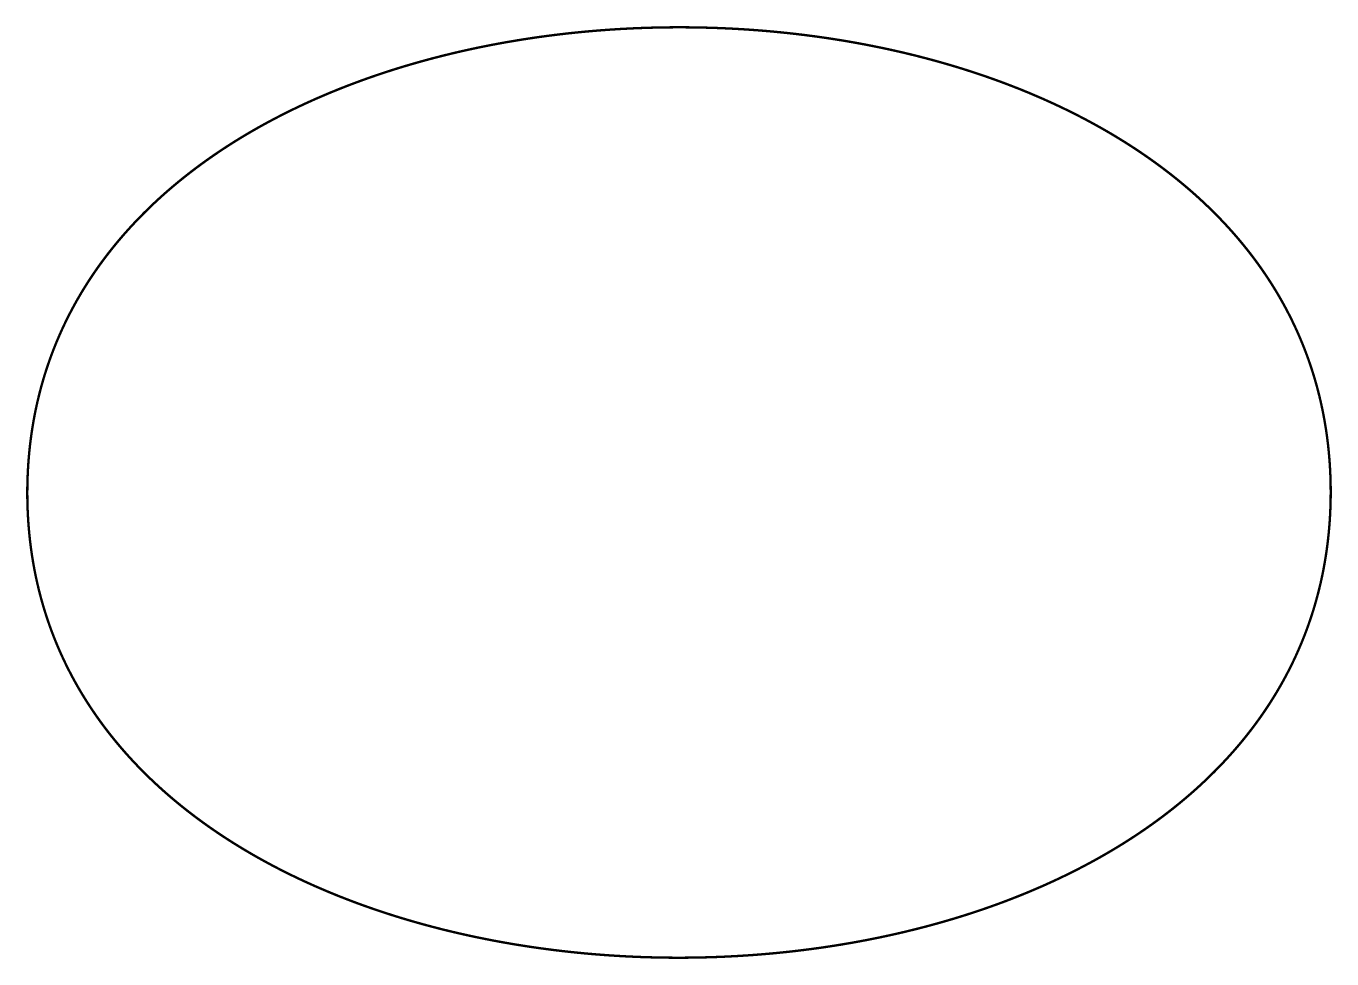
# Model space of a CAD drawing. Extents: x 0.05 to 5.56, y 0.05 to 3.99.
import ezdxf

# ---------------------------------------------------------------- set-up
doc = ezdxf.new("R2010")
doc.units = 0
doc.header["$LTSCALE"] = 0.166667
doc.layers.add('FOREGROUND', color=7, linetype='CONTINUOUS')

msp = doc.modelspace()

# ---------------------------------------------------------------- linework, layer by layer
at = {"layer": 'FOREGROUND', "linetype": 'CONTINUOUS', "const_width": 0.01}
msp.add_lwpolyline([(5.559999, 2.018333), (5.559821, 2.043627), (5.559302, 2.068756), (5.558443, 2.093722), (5.557247, 2.118524), (5.555717, 2.143163), (5.553855, 2.167638), (5.551662, 2.191949), (5.54914, 2.216096), (5.546293, 2.24008), (5.543123, 2.2639), (5.539631, 2.287556), (5.53582, 2.311049), (5.531691, 2.334378), (5.527248, 2.357543), (5.522493, 2.380545), (5.517427, 2.403382), (5.512053, 2.426057), (5.506373, 2.448567), (5.500389, 2.470914), (5.494104, 2.493097), (5.487519, 2.515116), (5.480638, 2.536972), (5.473461, 2.558664), (5.465992, 2.580192), (5.458233, 2.601556), (5.450185, 2.622757), (5.441852, 2.643794), (5.433235, 2.664668), (5.424336, 2.685377), (5.415157, 2.705923), (5.405702, 2.726306), (5.395972, 2.746524), (5.385969, 2.766579), (5.375696, 2.78647), (5.365154, 2.806198), (5.354346, 2.825762), (5.343275, 2.845162), (5.331942, 2.864398), (5.320349, 2.883471), (5.308499, 2.90238), (5.296395, 2.921125), (5.284037, 2.939707), (5.27143, 2.958125), (5.258573, 2.976379), (5.245471, 2.994469), (5.232125, 3.012396), (5.218537, 3.030159), (5.20471, 3.047758), (5.190645, 3.065194), (5.176346, 3.082466), (5.161813, 3.099574), (5.14705, 3.116519), (5.132059, 3.1333), (5.116842, 3.149917), (5.1014, 3.16637), (5.085737, 3.18266), (5.069854, 3.198786), (5.053755, 3.214748), (5.03744, 3.230547), (5.020912, 3.246182), (5.004173, 3.261653), (4.987226, 3.276961), (4.970073, 3.292105), (4.952716, 3.307085), (4.935157, 3.321901), (4.917399, 3.336554), (4.899443, 3.351043), (4.881292, 3.365368), (4.862948, 3.37953), (4.844413, 3.393527), (4.82569, 3.407362), (4.806781, 3.421032), (4.787687, 3.434539), (4.768412, 3.447882), (4.748957, 3.461061), (4.729325, 3.474077), (4.709518, 3.486929), (4.689537, 3.499617), (4.669386, 3.512142), (4.649066, 3.524503), (4.62858, 3.5367), (4.60793, 3.548733), (4.587118, 3.560603), (4.566146, 3.572309), (4.545017, 3.583851), (4.523732, 3.59523), (4.502295, 3.606445), (4.480706, 3.617496), (4.458969, 3.628383), (4.437086, 3.639107), (4.415059, 3.649667), (4.392889, 3.660064), (4.37058, 3.670296), (4.348133, 3.680365), (4.325551, 3.69027), (4.302836, 3.700012), (4.27999, 3.70959), (4.257015, 3.719004), (4.233914, 3.728254), (4.210689, 3.737341), (4.187341, 3.746264), (4.163874, 3.755023), (4.140289, 3.763619), (4.116589, 3.772051), (4.092776, 3.780319), (4.068852, 3.788424), (4.044819, 3.796364), (4.020679, 3.804141), (3.996436, 3.811755), (3.97209, 3.819204), (3.947644, 3.82649), (3.923101, 3.833613), (3.898462, 3.840571), (3.87373, 3.847366), (3.848907, 3.853997), (3.823996, 3.860464), (3.798997, 3.866768), (3.773915, 3.872908), (3.74875, 3.878884), (3.723505, 3.884697), (3.698183, 3.890346), (3.672785, 3.895831), (3.647314, 3.901152), (3.621772, 3.90631), (3.596161, 3.911304), (3.570483, 3.916134), (3.544741, 3.920801), (3.518937, 3.925304), (3.493073, 3.929643), (3.467151, 3.933819), (3.441173, 3.93783), (3.415142, 3.941678), (3.38906, 3.945363), (3.362929, 3.948883), (3.336752, 3.95224), (3.31053, 3.955434), (3.284266, 3.958463), (3.257961, 3.961329), (3.231619, 3.964031), (3.205241, 3.966569), (3.17883, 3.968944), (3.152388, 3.971155), (3.125917, 3.973202), (3.099419, 3.975086), (3.072896, 3.976806), (3.046352, 3.978362), (3.019787, 3.979754), (2.993204, 3.980983), (2.966606, 3.982048), (2.939994, 3.982949), (2.913371, 3.983687), (2.886738, 3.984261), (2.8601, 3.984671), (2.833456, 3.984917), (2.80681, 3.985), (2.780164, 3.984919), (2.75352, 3.984674), (2.726881, 3.984266), (2.700247, 3.983694), (2.673623, 3.982958), (2.647009, 3.982059), (2.620409, 3.980995), (2.593824, 3.979768), (2.567257, 3.978378), (2.540709, 3.976823), (2.514183, 3.975105), (2.487682, 3.973223), (2.461207, 3.971178), (2.43476, 3.968969), (2.408345, 3.966596), (2.381963, 3.964059), (2.355616, 3.961359), (2.329306, 3.958495), (2.303036, 3.955467), (2.276808, 3.952275), (2.250625, 3.94892), (2.224487, 3.945401), (2.198398, 3.941719), (2.172361, 3.937872), (2.146376, 3.933862), (2.120446, 3.929689), (2.094574, 3.925351), (2.068761, 3.92085), (2.043011, 3.916185), (2.017324, 3.911356), (1.991704, 3.906364), (1.966152, 3.901208), (1.940671, 3.895888), (1.915263, 3.890405), (1.88993, 3.884758), (1.864675, 3.878947), (1.839499, 3.872972), (1.814405, 3.866834), (1.789396, 3.860532), (1.764472, 3.854066), (1.739637, 3.847436), (1.714892, 3.840643), (1.690241, 3.833686), (1.665684, 3.826566), (1.641225, 3.819281), (1.616866, 3.811833), (1.592608, 3.804222), (1.568454, 3.796446), (1.544407, 3.788507), (1.520468, 3.780404), (1.496639, 3.772138), (1.472923, 3.763707), (1.449323, 3.755113), (1.42584, 3.746355), (1.402476, 3.737434), (1.379234, 3.728349), (1.356115, 3.7191), (1.333123, 3.709687), (1.31026, 3.700111), (1.287527, 3.690371), (1.264926, 3.680467), (1.242461, 3.6704), (1.220133, 3.660168), (1.197945, 3.649774), (1.175898, 3.639215), (1.153995, 3.628493), (1.132238, 3.617607), (1.110629, 3.606557), (1.089171, 3.595343), (1.067865, 3.583966), (1.046715, 3.572425), (1.025721, 3.560721), (1.004887, 3.548852), (0.984215, 3.53682), (0.963707, 3.524624), (0.943364, 3.512265), (0.92319, 3.499742), (0.903186, 3.487055), (0.883355, 3.474204), (0.863699, 3.46119), (0.84422, 3.448012), (0.82492, 3.43467), (0.805801, 3.421164), (0.786867, 3.407495), (0.768118, 3.393662), (0.749558, 3.379666), (0.731188, 3.365505), (0.713011, 3.351181), (0.695028, 3.336693), (0.677243, 3.322042), (0.659657, 3.307227), (0.642272, 3.292248), (0.625091, 3.277105), (0.608116, 3.261799), (0.591349, 3.246328), (0.574792, 3.230695), (0.558448, 3.214897), (0.542319, 3.198936), (0.526406, 3.182811), (0.510713, 3.166522), (0.495242, 3.15007), (0.479994, 3.133454), (0.464971, 3.116674), (0.450177, 3.09973), (0.435613, 3.082623), (0.421282, 3.065352), (0.407185, 3.047917), (0.393326, 3.030319), (0.379705, 3.012556), (0.366326, 2.994631), (0.35319, 2.976541), (0.340301, 2.958288), (0.327659, 2.939871), (0.315267, 2.92129), (0.303128, 2.902545), (0.291244, 2.883637), (0.279616, 2.864565), (0.268248, 2.84533), (0.25714, 2.82593), (0.246297, 2.806367), (0.235719, 2.78664), (0.225409, 2.76675), (0.215369, 2.746696), (0.205601, 2.726478), (0.196108, 2.706096), (0.186892, 2.685551), (0.177955, 2.664841), (0.1693, 2.643969), (0.160927, 2.622932), (0.152841, 2.601732), (0.145042, 2.580368), (0.137533, 2.55884), (0.130317, 2.537149), (0.123395, 2.515293), (0.11677, 2.493275), (0.110444, 2.471092), (0.104419, 2.448746), (0.098698, 2.426236), (0.093282, 2.403562), (0.088174, 2.380724), (0.083376, 2.357723), (0.078891, 2.334558), (0.074719, 2.31123), (0.070865, 2.287737), (0.067329, 2.264081), (0.064115, 2.240261), (0.061224, 2.216278), (0.058658, 2.192131), (0.05642, 2.16782), (0.054513, 2.143345), (0.052937, 2.118706), (0.051696, 2.093904), (0.050791, 2.068938), (0.050226, 2.043809), (0.050001, 2.018516), (0.050001, 2.018516), (0.050176, 1.993222), (0.050692, 1.968093), (0.051547, 1.943127), (0.05274, 1.918324), (0.054267, 1.893686), (0.056126, 1.869211), (0.058316, 1.844899), (0.060834, 1.820752), (0.063678, 1.796768), (0.066845, 1.772948), (0.070334, 1.749291), (0.074143, 1.725798), (0.078268, 1.702469), (0.082708, 1.679304), (0.08746, 1.656302), (0.092523, 1.633464), (0.097895, 1.610789), (0.103572, 1.588278), (0.109552, 1.565931), (0.115835, 1.543748), (0.122416, 1.521728), (0.129295, 1.499872), (0.136469, 1.47818), (0.143935, 1.456651), (0.151691, 1.435286), (0.159736, 1.414084), (0.168067, 1.393047), (0.176682, 1.372173), (0.185578, 1.351463), (0.194753, 1.330916), (0.204206, 1.310533), (0.213934, 1.290314), (0.223934, 1.270258), (0.234205, 1.250366), (0.244744, 1.230638), (0.255549, 1.211074), (0.266618, 1.191673), (0.277949, 1.172436), (0.289539, 1.153362), (0.301386, 1.134452), (0.313488, 1.115706), (0.325843, 1.097124), (0.338449, 1.078705), (0.351302, 1.06045), (0.364402, 1.042359), (0.377746, 1.024431), (0.391332, 1.006667), (0.405157, 0.989067), (0.419219, 0.97163), (0.433516, 0.954357), (0.448047, 0.937248), (0.462807, 0.920303), (0.477796, 0.903521), (0.493012, 0.886903), (0.508451, 0.870448), (0.524112, 0.854157), (0.539992, 0.83803), (0.55609, 0.822067), (0.572403, 0.806267), (0.588929, 0.790631), (0.605666, 0.775159), (0.622611, 0.75985), (0.639762, 0.744705), (0.657117, 0.729724), (0.674674, 0.714906), (0.69243, 0.700253), (0.710384, 0.685762), (0.728534, 0.671436), (0.746876, 0.657273), (0.765408, 0.643274), (0.78413, 0.629439), (0.803037, 0.615767), (0.822129, 0.602259), (0.841402, 0.588914), (0.860856, 0.575734), (0.880486, 0.562717), (0.900292, 0.549864), (0.920271, 0.537174), (0.94042, 0.524648), (0.960738, 0.512286), (0.981223, 0.500087), (1.001872, 0.488053), (1.022682, 0.476182), (1.043652, 0.464474), (1.06478, 0.452931), (1.086063, 0.44155), (1.107499, 0.430334), (1.129086, 0.419282), (1.150822, 0.408393), (1.172704, 0.397667), (1.19473, 0.387106), (1.216898, 0.376708), (1.239206, 0.366474), (1.261651, 0.356403), (1.284232, 0.346497), (1.306946, 0.336754), (1.329791, 0.327174), (1.352764, 0.317759), (1.375864, 0.308507), (1.399088, 0.299418), (1.422434, 0.290494), (1.4459, 0.281733), (1.469484, 0.273136), (1.493183, 0.264702), (1.516995, 0.256433), (1.540918, 0.248327), (1.56495, 0.240384), (1.589089, 0.232606), (1.613332, 0.224991), (1.637676, 0.217539), (1.662121, 0.210252), (1.686663, 0.203128), (1.711301, 0.196168), (1.736032, 0.189371), (1.760854, 0.182739), (1.785765, 0.17627), (1.810763, 0.169964), (1.835845, 0.163823), (1.861009, 0.157845), (1.886253, 0.15203), (1.911574, 0.14638), (1.936971, 0.140893), (1.962442, 0.13557), (1.987983, 0.130411), (2.013594, 0.125415), (2.039271, 0.120583), (2.065012, 0.115914), (2.090816, 0.11141), (2.116679, 0.107069), (2.142601, 0.102892), (2.168578, 0.098878), (2.194608, 0.095028), (2.22069, 0.091342), (2.24682, 0.08782), (2.272997, 0.084461), (2.299219, 0.081266), (2.325483, 0.078235), (2.351787, 0.075368), (2.378128, 0.072664), (2.404506, 0.070124), (2.430917, 0.067747), (2.457359, 0.065534), (2.483829, 0.063485), (2.510327, 0.0616), (2.536849, 0.059879), (2.563394, 0.058321), (2.589959, 0.056927), (2.616541, 0.055696), (2.64314, 0.054629), (2.669751, 0.053726), (2.696374, 0.052987), (2.723006, 0.052411), (2.749645, 0.051999), (2.776289, 0.051751), (2.802935, 0.051667), (2.829581, 0.051746), (2.856225, 0.051989), (2.882864, 0.052395), (2.909498, 0.052966), (2.936122, 0.0537), (2.962736, 0.054598), (2.989336, 0.055659), (3.015921, 0.056884), (3.042489, 0.058273), (3.069037, 0.059826), (3.095563, 0.061542), (3.122064, 0.063422), (3.14854, 0.065466), (3.174986, 0.067673), (3.201402, 0.070045), (3.227785, 0.072579), (3.254132, 0.075278), (3.280442, 0.07814), (3.306712, 0.081166), (3.332941, 0.084356), (3.359125, 0.08771), (3.385263, 0.091227), (3.411352, 0.094908), (3.43739, 0.098752), (3.463376, 0.102761), (3.489306, 0.106933), (3.515179, 0.111269), (3.540992, 0.115768), (3.566743, 0.120431), (3.59243, 0.125258), (3.618051, 0.130249), (3.643603, 0.135403), (3.669085, 0.140721), (3.694494, 0.146203), (3.719827, 0.151849), (3.745083, 0.157658), (3.77026, 0.163631), (3.795355, 0.169767), (3.820365, 0.176068), (3.84529, 0.182532), (3.870126, 0.18916), (3.894871, 0.195951), (3.919524, 0.202906), (3.944081, 0.210025), (3.968541, 0.217308), (3.992901, 0.224755), (4.01716, 0.232365), (4.041315, 0.240139), (4.065363, 0.248076), (4.089304, 0.256177), (4.113133, 0.264443), (4.13685, 0.272871), (4.160452, 0.281464), (4.183936, 0.29022), (4.207301, 0.29914), (4.230544, 0.308224), (4.253664, 0.317471), (4.276657, 0.326882), (4.299522, 0.336457), (4.322256, 0.346195), (4.344858, 0.356098), (4.367324, 0.366164), (4.389654, 0.376393), (4.411844, 0.386787), (4.433892, 0.397344), (4.455796, 0.408065), (4.477555, 0.418949), (4.499165, 0.429998), (4.520625, 0.44121), (4.541931, 0.452586), (4.563083, 0.464125), (4.584078, 0.475828), (4.604914, 0.487695), (4.625588, 0.499726), (4.646098, 0.51192), (4.666442, 0.524278), (4.686618, 0.5368), (4.706623, 0.549486), (4.726456, 0.562335), (4.746114, 0.575348), (4.765595, 0.588525), (4.784896, 0.601866), (4.804016, 0.61537), (4.822953, 0.629038), (4.841703, 0.64287), (4.860265, 0.656865), (4.878637, 0.671024), (4.896816, 0.685347), (4.914801, 0.699834), (4.932588, 0.714484), (4.950176, 0.729298), (4.967563, 0.744276), (4.984746, 0.759417), (5.001723, 0.774723), (5.018492, 0.790192), (5.03505, 0.805824), (5.051396, 0.821621), (5.067528, 0.837581), (5.083442, 0.853705), (5.099137, 0.869993), (5.114611, 0.886444), (5.129862, 0.903059), (5.144886, 0.919838), (5.159682, 0.936781), (5.174248, 0.953887), (5.188582, 0.971157), (5.202681, 0.988591), (5.216543, 1.006188), (5.230166, 1.02395), (5.243547, 1.041875), (5.256685, 1.059963), (5.269577, 1.078216), (5.282221, 1.096632), (5.294615, 1.115212), (5.306757, 1.133956), (5.318644, 1.152863), (5.330274, 1.171934), (5.341645, 1.191169), (5.352755, 1.210568), (5.363601, 1.23013), (5.374181, 1.249856), (5.384494, 1.269746), (5.394537, 1.2898), (5.404307, 1.310017), (5.413802, 1.330398), (5.423021, 1.350943), (5.43196, 1.371651), (5.440619, 1.392524), (5.448994, 1.41356), (5.457083, 1.434759), (5.464885, 1.456123), (5.472396, 1.47765), (5.479615, 1.499341), (5.48654, 1.521196), (5.493168, 1.543214), (5.499497, 1.565396), (5.505525, 1.587742), (5.511249, 1.610252), (5.516668, 1.632925), (5.521779, 1.655763), (5.52658, 1.678763), (5.531068, 1.701928), (5.535242, 1.725256), (5.5391, 1.748749), (5.542639, 1.772404), (5.545856, 1.796224), (5.54875, 1.820207), (5.551319, 1.844354), (5.55356, 1.868665), (5.555471, 1.89314), (5.55705, 1.917778), (5.558294, 1.94258), (5.559202, 1.967546), (5.559771, 1.992676), (5.559999, 2.017969)], close=True, dxfattribs=at)

doc.saveas('drawing.dxf')
